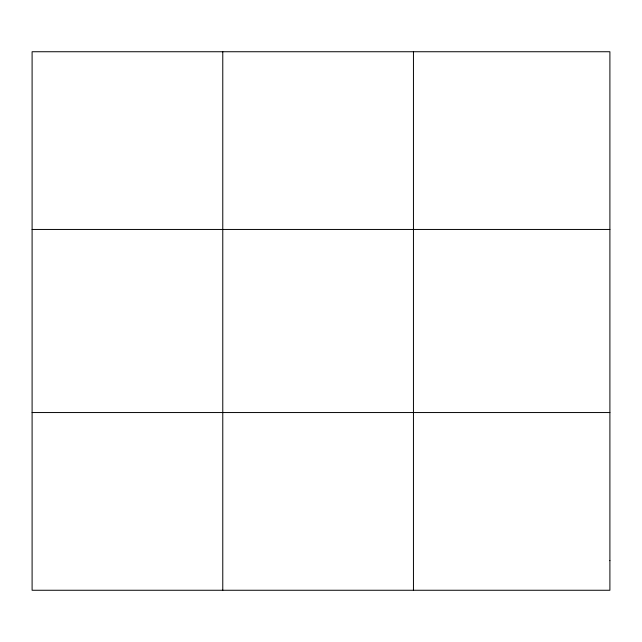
<?xml version="1.0" encoding="UTF-8"?>
<svg xmlns="http://www.w3.org/2000/svg" width="642" height="642" viewBox="0 0 642 642"><rect width="100%" height="100%" fill="white"/><g stroke="black" fill="none" stroke-linecap="round" stroke-linejoin="round"><path stroke-width="0.96" d="M222.774 51.737L222.774 590.263M413.448 51.737L413.448 590.263M32.1 229.451L609.9 229.451M32.1 412.549L609.9 412.549M609.9 560.643L609.9 590.263L32.1 590.263L32.1 51.737L609.9 51.737L609.9 560.643"/></g></svg>
